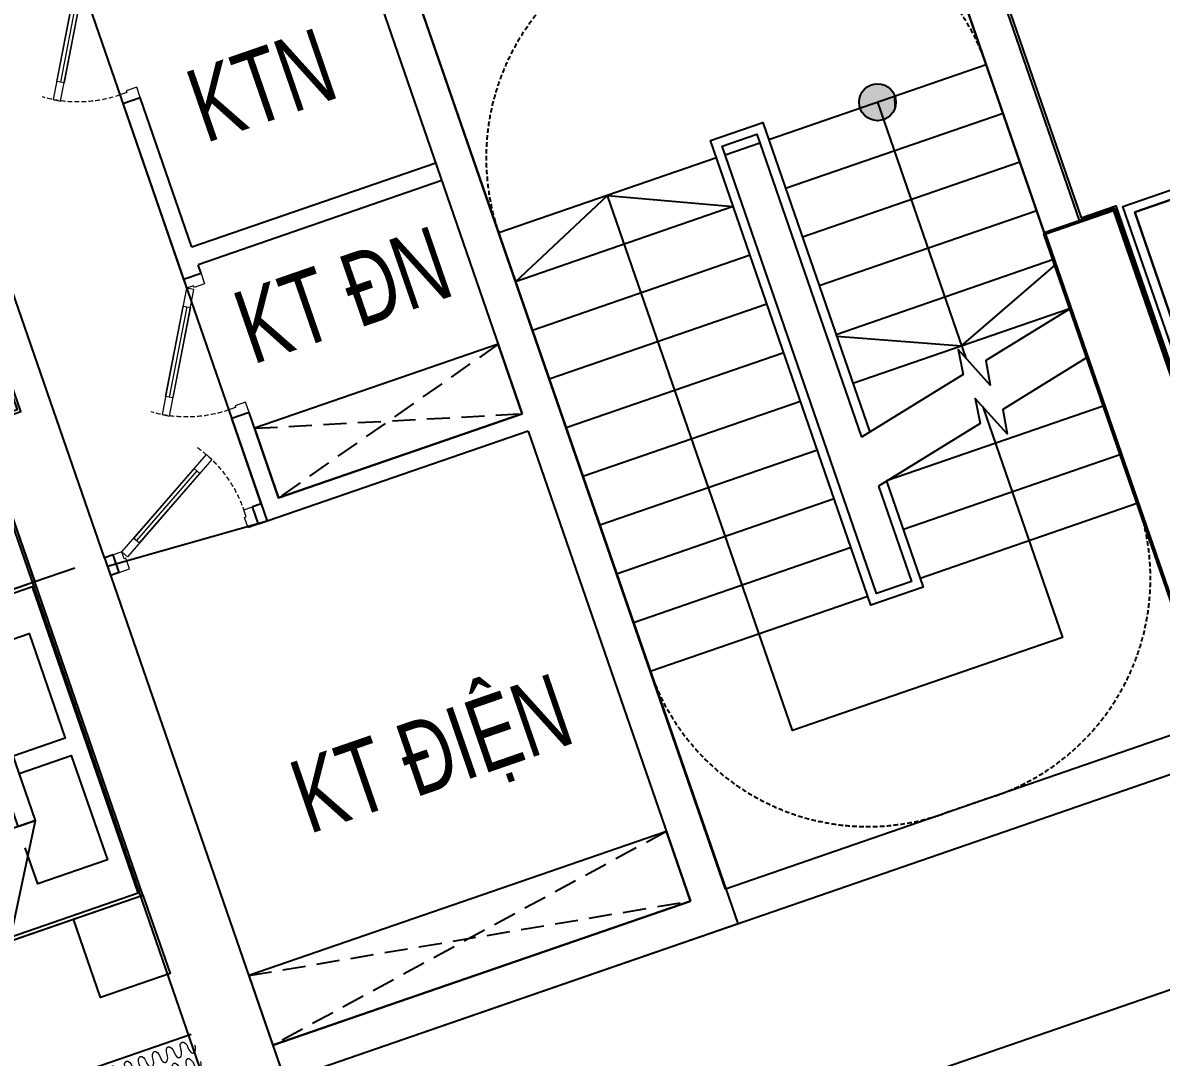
# Model space of a CAD drawing. Header units: millimetres. Extents: x -361702973 to 361248309, y -356458554 to 356543577.
# Drawn here: x -83358 to -77178, y 28556 to 34175 of the extents above; entities that cross this region are included whole.
import ezdxf
from ezdxf.enums import TextEntityAlignment as Align

# ---------------------------------------------------------------- set-up
doc = ezdxf.new("R2010")
doc.units = ezdxf.units.MM
doc.header["$LTSCALE"] = 100
doc.header["$MEASUREMENT"] = 0
for name, pattern in [('220126_HDN_HBA typical plan$0$HIDDEN', [0.375, 0.25, -0.125]), ('ACAD_ISO03W100', [30, 12, -18]), ('Xref_ST_MBDV Cot vach 30.7.2022$0$HIDDEN', [0.375, 0.25, -0.125])]:
    doc.linetypes.add(name, pattern=pattern)
for name, color, linetype in [('A-_FURN----_E-_N', 251, 'Continuous'), ('A-ANNO-ROOM', 50, 'Continuous'), ('dien tich thong thuy', 3, 'Continuous'), ('IDEA - dim', 251, 'Continuous'), ('KT-Net manh', 139, 'Continuous'), ('KT-Tuong', 1, 'Continuous'), ('truc ky thua', 50, 'Continuous'), ('Xref_ST_MBDV Cot vach 30.7.2022$0$A-FLOR-STRS-ARROW', 8, 'Continuous'), ('Xref_ST_MBDV Cot vach 30.7.2022$0$IDEA - dim', 251, 'Continuous'), ('Xref_ST_MBDV Cot vach 30.7.2022$0$KT-Khuat', 9, 'Xref_ST_MBDV Cot vach 30.7.2022$0$HIDDEN'), ('Xref_ST_MBDV Cot vach 30.7.2022$0$KT-Net manh', 139, 'Continuous'), ('Xref_ST_MBDV Cot vach 30.7.2022$0$KT-Text', 7, 'Continuous'), ('Xref_ST_MBDV Cot vach 30.7.2022$0$KT-Thay', 7, 'Continuous')]:
    doc.layers.add(name, color=color, linetype=linetype)
for name, color, linetype, lineweight in [('CIC36 net manh', 8, 'Continuous', 9), ('KT-Net cot vach', 2, 'Continuous', 50), ('Xref_ST_MBDV Cot vach 30.7.2022$0$CUA', 37, 'Continuous', 13)]:
    doc.layers.add(name, color=color, linetype=linetype, lineweight=lineweight)
doc.styles.add('220126_HDN_HBA typical plan$0$211210_HDN_HBA_TYPICAL PLAN CORE OPT 1$0$HBA-Text', font='GOTHIC.TTF')
doc.styles.add('Xref_ST_MBDV Cot vach 30.7.2022$0$Arial', font='arial.ttf', dxfattribs={"width": 0.7})

# ---------------------------------------------------------------- blocks, each defined once
blk = doc.blocks.new('13')
at = {"layer": 'IDEA - dim'}
for points in [[(-6649.99999999861, -748.0050340648158), (-6649.999999999534, -300.0000000018117), (-7449.999999999083, -300.0000000018408), (-7449.999999999083, -250.0000000018408), (-6599.999999999549, -250.0000000018408), (-6599.999999999069, -748.0050340667149)], [(-6649.999999999534, -300.0000000018117), (-6649.999999998618, -900.0000000018481), (-7449.999999999534, -900.0000000037035), (-7449.999999999083, -300.0000000018408)]]:
    blk.add_lwpolyline(points, close=True, dxfattribs=at)
at = {"layer": 'KT-Net cot vach'}
blk.add_lwpolyline([(-9600.000000000007, -200.0000000018335), (-9600.000000000015, 199.9999999962674), (-6600.000000000015, 199.9999999981737), (-6599.999999999083, -200.0000000018408)], close=True, dxfattribs=at)
at = {"layer": 'KT-Tuong'}
blk.add_lwpolyline([(-3200.000000000917, -2.10275175049901e-09), (-6600.000000000364, -5.369656719267368e-09), (-6600, 199.9999999946667), (-3199.999999999622, 199.9999999996944)], dxfattribs=at)
blk = doc.blocks.new('*U150')
for points in [[(482.6951045578201, -398.9039813853606), (464.6170375002125, -396.4493711387506), (464.3337632049024, -466.3349522090732)], [(396.7561588253833, -484.1490495130481), (464.3337632049024, -466.3349522090732), (394.4481821902239, -466.0516779393653)]]:
    blk.add_hatch(color=256).paths.add_polyline_path(points)
blk.add_line((464.3337632049024, -466.3349522090732), (416.9273155568029, -418.7598943406972))
for points in [[(482.6951045578201, -398.9039813853606), (464.6170375002125, -396.4493711387506), (464.3337632049024, -466.3349522090732)], [(396.7561588253833, -484.1490495130481), (464.3337632049024, -466.3349522090732), (394.4481821902239, -466.0516779393653)]]:
    blk.add_lwpolyline(points, close=True)
for centre in [(16.76743755071067, -17.17677016190672), (85.71403000141326, -87.65612936302188), (155.3043908096025, -157.4940017787478), (224.8947516177918, -227.3318741944736), (294.485112425981, -297.1697466101995), (364.0754732341703, -367.0076190259254)]:
    blk.add_ellipse(centre, major_axis=(34.52187991841241, 31.95056764796491), ratio=0.5238875827070036, start_param=4.731720461219403, end_param=7.873313114809197)
at = {"extrusion": (0, 0, -1)}
for centre in [(51.5728287498025, -52.1059534814385), (120.5194212005051, -122.5853126825537), (190.1097820086943, -192.4231850982796), (259.7001428168836, -262.2610575140054), (329.2905036250728, -332.0989299297313), (398.8808644332621, -401.9368023454572)]:
    blk.add_ellipse(centre, major_axis=(-32.07293168385898, -34.4082260416161), ratio=0.5238875826554585, start_param=4.731720461217387, end_param=7.87331311480718, dxfattribs=at)
blk = doc.blocks.new('*U149')
at = {"layer": 'A-_FURN----_E-_N', "linetype": 'Continuous'}
for points in [[(-899.9999999999709, 600), (-899.9999999999709, 1000), (-1349.999999999971, 1000), (-1349.999999999971, 600)], [(-900.0000000000291, -1000), (-900.0000000000291, 1000), (900.0000000000291, 1000), (900.0000000000291, -1000)], [(1350.000000000029, 600), (1350.000000000029, 1000), (900.0000000000291, 1000), (900.0000000000291, 600)], [(-880.0000000000291, -980), (-880.0000000000291, 980), (880.0000000000291, 980), (880.0000000000291, -980)]]:
    blk.add_lwpolyline(points, close=True, dxfattribs=at)
at = {"layer": 'A-_FURN----_E-_N', "linetype": '220126_HDN_HBA typical plan$0$HIDDEN', "ltscale": 500}
blk.add_lwpolyline([(-900.0000000000291, -1000), (-900.0000000000291, 1000), (900.0000000000291, 1000), (900.0000000000291, -1000)], close=True, dxfattribs=at)
at = {"layer": 'A-_FURN----_E-_N', "linetype": 'Continuous'}
for points in [[(-54.9999999999709, 580), (-54.9999999999709, 880), (-655.605454891891, 880), (-655.605454891891, 480), (-448.1151331290312, 480)], [(645.6054548844986, 580), (645.6054548844986, 880), (45.0000000000291, 880), (45.0000000000291, 580)], [(-880.0000000000291, 248.6659454330802), (-326.2632651105232, 580), (880.0000000000291, 580), (880.0000000000291, 480), (-326.2632651105232, 480), (-326.2632651105232, 580), (-326.2632651105232, 248.6659454330802), (-880.0000000000291, 248.6659454330802)]]:
    blk.add_lwpolyline(points, dxfattribs=at)
blk = doc.blocks.new('9')
at = {"layer": 'KT-Net manh', "linetype": 'ACAD_ISO03W100', "ltscale": 4}
blk.add_line((-9199.999999999513, -5600.938150433794), (-9199.999999998574, -2974.999999996289), dxfattribs=at)
at = {"layer": 'KT-Tuong'}
blk.add_lwpolyline([(-6600.00000000788, -5830.000000001819), (-6600.000000007873, -5599.999999986903), (-5700, -5599.999999986961), (-5699.999999999971, -5830.000000001848), (-3000.000000003682, -5830.000000001863)], dxfattribs=at)
at = {"layer": 'CIC36 net manh', "color": 8, "xscale": 0.8100000000112605, "yscale": 0.8100000000112605, "zscale": 0.8100000000112605, "rotation": 135.1232012039649}
for p in [(-9356.29028532793, -5600.65075280334), (-9261.336658841923, -5600.433038469419)]:
    blk.add_blockref('*U150', p, dxfattribs=at)
at = {"layer": 'IDEA - dim', "xscale": -1, "rotation": 180}
blk.add_blockref('*U149', (-7500.000000000422, -4599.999999998152), dxfattribs=at)
blk = doc.blocks.new('A$C418F5BC8')
at = {"layer": 'A-ANNO-ROOM', "insert": (648.1133449638728, 1090.790118377889), "char_height": 600, "attachment_point": 2, "rotation": 50.44882673977027, "style": '220126_HDN_HBA typical plan$0$211210_HDN_HBA_TYPICAL PLAN CORE OPT 1$0$HBA-Text'}
blk.add_mtext_dynamic_manual_height_columns('SL-S', width=722857412.8743668, gutter_width=9765.624999999996, heights=[0], dxfattribs=at)
blk = doc.blocks.new('A$C1AAC5519')
at = {"layer": 'A-ANNO-ROOM', "insert": (772.955269176513, 1216.574747113511), "char_height": 600, "attachment_point": 2, "rotation": 50.44882673977027, "style": '220126_HDN_HBA typical plan$0$211210_HDN_HBA_TYPICAL PLAN CORE OPT 1$0$HBA-Text'}
blk.add_mtext_dynamic_manual_height_columns('1-BR', width=722857412.8743668, gutter_width=9765.624999999996, heights=[0], dxfattribs=at)
blk = doc.blocks.new('A$C2A6C5140')
at = {"layer": 'A-ANNO-ROOM', "insert": (731.4497625969816, 1190.0169191678, 0.0003277973379295924), "char_height": 600, "attachment_point": 2, "rotation": 50.44882673977027, "style": '220126_HDN_HBA typical plan$0$211210_HDN_HBA_TYPICAL PLAN CORE OPT 1$0$HBA-Text'}
blk.add_mtext_dynamic_manual_height_columns('2-BR', width=722857412.8743668, gutter_width=9765.624999999996, heights=[0], dxfattribs=at)
blk = doc.blocks.new('A$C5388591E')
at = {"layer": 'A-ANNO-ROOM', "insert": (894.3001998505497, 842.1987865094561, 0.0004622000541105721), "char_height": 600, "attachment_point": 2, "rotation": 1.4064704596368105, "style": '220126_HDN_HBA typical plan$0$211210_HDN_HBA_TYPICAL PLAN CORE OPT 1$0$HBA-Text'}
blk.add_mtext_dynamic_manual_height_columns('3-BR', width=722857412.8743668, gutter_width=9765.624999999996, heights=[0], dxfattribs=at)
blk = doc.blocks.new('A$C21AF0CCA')
at = {"layer": 'A-ANNO-ROOM', "insert": (1197.56892258345, 814.6835720778872), "char_height": 600, "attachment_point": 2, "rotation": 0.10542954816276216, "style": '220126_HDN_HBA typical plan$0$211210_HDN_HBA_TYPICAL PLAN CORE OPT 1$0$HBA-Text'}
blk.add_mtext_dynamic_manual_height_columns('1-BR+', width=722857412.8743668, gutter_width=9765.624999999996, heights=[0], dxfattribs=at)
blk = doc.blocks.new('*U308')
blk.add_line((-146.6025403784438, -32.67949192431111), (-579.615242271595, -282.6794919248491))
for points in [[(-800.0000000010757, 99.99999998255906), (-740.0000000010757, 99.99999998255902), (-740.0000000010757, 40.00000000000009), (-750.0000000010757, 40.0000000000001), (-750.0000000010757, 1.012523398457337e-13), (-800.0000000010757, 8.70414851305317e-14)], [(2.66100453930543e-14, 99.99999998255892), (-59.99999999999997, 99.9999999825589), (-59.99999999999999, 40.00000000000001), (-49.99999999999999, 40.00000000000001), (-50, 1.4210854715202e-14), (0, 0)], [(-50, 1.4210854715202e-14), (-656.2177826500392, -350.0000000005377), (-676.2177826500392, -315.3589838491602), (-69.99999999999999, 34.64101615137771)], [(-136.6025403784438, -49.99999999999996), (-156.6025403784438, -15.35898384862251), (-589.615242271595, -265.3589838491602), (-569.615242271595, -300.0000000005377)]]:
    blk.add_lwpolyline(points, close=True)
at = {"linetype": 'Xref_ST_MBDV Cot vach 30.7.2022$0$HIDDEN'}
blk.add_arc((-50, 1.4210854715202e-14), 700.0000000010757, 180, 215.0495310735241, dxfattribs=at)
blk = doc.blocks.new('*U309')
blk.add_line((-146.6025403784438, 32.67949192431115), (-579.6152421620061, 282.679491861578))
for points in [[(-50, 0), (-656.2177825404503, 349.9999999372666), (-676.2177825404503, 315.3589837858892), (-70, -34.6410161513777)], [(-136.6025403784438, 50), (-156.6025403784438, 15.35898384862256), (-589.6152421620061, 265.3589837858892), (-569.6152421620061, 299.9999999372666)], [(-799.9999998745334, -99.99999998255885), (-739.9999998745334, -99.99999998255882), (-739.9999998745334, -39.9999999999999), (-749.9999998745334, -39.9999999999999), (-749.9999998745334, 9.947598298858415e-14), (-799.9999998745334, 1.278976924189882e-13)], [(0, -99.99999998255892), (-60, -99.99999998255889), (-60, -40), (-50, -40), (-50, 0), (0, 0)]]:
    blk.add_lwpolyline(points, close=True)
at = {"linetype": 'Xref_ST_MBDV Cot vach 30.7.2022$0$HIDDEN'}
blk.add_arc((-50, 0), 699.9999998745334, 144.9504689264755, 180, dxfattribs=at)
blk = doc.blocks.new('*U310')
blk.add_line((-146.6025403784438, -32.67949192431111), (-579.6152422724559, -282.6794919253461))
for points in [[(-800.0000000020698, 99.99999998255906), (-740.0000000020698, 99.99999998255902), (-740.0000000020698, 40.00000000000009), (-750.0000000020698, 40.0000000000001), (-750.0000000020698, 1.012523398458573e-13), (-800.0000000020698, 8.70414851306553e-14)], [(2.66100453930543e-14, 99.99999998255892), (-59.99999999999997, 99.9999999825589), (-59.99999999999999, 40.00000000000001), (-49.99999999999999, 40.00000000000001), (-50, 1.4210854715202e-14), (0, 0)], [(-50, 1.4210854715202e-14), (-656.2177826509002, -350.0000000010347), (-676.2177826509002, -315.3589838496572), (-69.99999999999999, 34.64101615137771)], [(-136.6025403784438, -49.99999999999996), (-156.6025403784438, -15.35898384862251), (-589.6152422724559, -265.3589838496572), (-569.6152422724559, -300.0000000010347)]]:
    blk.add_lwpolyline(points, close=True)
at = {"linetype": 'Xref_ST_MBDV Cot vach 30.7.2022$0$HIDDEN'}
blk.add_arc((-50, 1.4210854715202e-14), 700.0000000020698, 180, 215.0495310735241, dxfattribs=at)

msp = doc.modelspace()

# ---------------------------------------------------------------- hatches: boundary and pattern name
at = {"layer": 'Xref_ST_MBDV Cot vach 30.7.2022$0$KT-Net manh'}
h = msp.add_hatch(color=256, dxfattribs=at)
edge = h.paths.add_edge_path(flags=0)
edge.add_arc((-78717.90461498994, 33743.02158805277), 99.99999999995354, 199.0471379550291, 559.0471379550288)
h = msp.add_hatch(color=256, dxfattribs=at)
edge = h.paths.add_edge_path(flags=0)
edge.add_arc((-78717.90445842544, 33743.02155698644), 99.99999999995354, 199.047137142151, 559.0471371421509)
for points in [[(-78719.73211378983, 33843.00488788757), (-78778.15180171811, 33822.83559994111), (-78813.55911210651, 33772.18007220788), (-78812.42965571478, 33710.38699462012), (-78775.19484658129, 33661.05922248936), (-78716.07711623353, 33643.03828819573), (-78657.65742837393, 33663.20757612397), (-78622.25011797162, 33713.86310385147), (-78623.37957443454, 33775.65618142256), (-78660.61438358505, 33824.98395354563)], [(-78719.73195565553, 33843.00485689956), (-78778.15164386103, 33822.8355697974), (-78813.55895492533, 33772.18004258789), (-78812.42949945631, 33710.3869649515), (-78775.19469098997, 33661.0591923148), (-78716.07696094364, 33643.03825716604), (-78657.65727276308, 33663.2075442661), (-78622.24996171461, 33713.86307147006), (-78623.37941731926, 33775.65614904862), (-78660.61422566883, 33824.98392173502)]]:
    msp.add_hatch(color=256, dxfattribs=at).paths.add_polyline_path(points, flags=0)

# ---------------------------------------------------------------- linework, layer by layer
msp.add_line((-70845.11942832472, 31089.78210990239), (-93639.68457114697, 23225.4599298274))
at = {"layer": 'dien tich thong thuy'}
for points, elevation in [([(-73003.4279185122, 37154.7061657037), (-73737.70627031452, 39281.51958066844), (-73846.41006708196, 39243.98979824223), (-74445.25485621826, 40978.52429444624), (-77058.87223061608, 40076.17778658196), (-77975.76512506163, 39759.622230455), (-78661.07167011015, 39523.02142812963), (-77672.2434900597, 36658.91269702215), (-78712.01894714273, 36299.93216610809), (-77612.29070120328, 33114.60502577415), (-77423.20255302126, 33179.68563014255), (-76509.41457057533, 30533.00630185024), (-74009.22711623827, 31396.19134208271), (-73886.34456337149, 31438.61631351093), (-71433.41975811103, 32285.48401259984), (-72836.77762704394, 36350.26453867387), (-72728.01160180541, 36387.6140735937), (-72993.97541444705, 37157.96962504456)], 1.548779766640648e-10), ([(-83859.62883820188, 33406.62311041308), (-83850.17633408375, 33409.88656977218), (-83388.3968372956, 32072.35724435584), (-83605.80443083851, 31997.2976795018), (-82398.32447488025, 28499.87117477597), (-84851.24927981912, 27653.00347582463), (-84974.1318326832, 27610.57850438842), (-87474.31915850613, 26747.39350850906), (-88388.15812611909, 29394.29841947944), (-88496.7996941142, 29356.58839424761), (-89475.82937300841, 32192.31608477532), (-89367.12557622815, 32229.84586720529), (-90187.8856008004, 34607.15063985436), (-88902.34504751395, 35050.98111035179), (-89191.16119921795, 35887.52772023965), (-85920.59479219584, 37016.68465232274), (-85280.95676130576, 35163.99385529008), (-84770.52154203945, 35340.22065961331), (-84483.40340520874, 34508.59229472646), (-84265.93358284251, 34583.4716168048)], 5.460151078797131e-05)]:
    msp.add_lwpolyline(points, close=True, dxfattribs=dict(at, elevation=elevation))
at = {"layer": 'truc ky thua', "elevation": 4.469598132449163e-10}
msp.add_lwpolyline([(-81893.19004641564, 36275.42833753551), (-83500.11573768144, 35720.64024953011), (-82031.55903463287, 31467.01342156364), (-82898.60169750225, 31220.56460107272), (-81935.9434442842, 28432.2562142218), (-79474.2198523858, 29281.95987044426)], close=True, dxfattribs=at)
at = {"layer": 'Xref_ST_MBDV Cot vach 30.7.2022$0$A-FLOR-STRS-ARROW'}
for points, elevation in [([(-77670.20235994447, 32623.65951094331), (-78129.46009237191, 32340.31092326486), (-78106.3639124044, 32206.69510418994), (-78279.3153883251, 32399.32139820699), (-78252.32210758486, 32264.50865360381), (-78804.03177351353, 31924.13117858864)], 7.821410353136268e-08), ([(-77578.53038486332, 32358.13461027603), (-78037.78811729077, 32074.78602259757), (-78014.69193732325, 31941.17020352266), (-78187.64341324393, 32133.7964975397), (-78160.65013250371, 31998.9837529365), (-78712.35980148078, 31658.60627604063)], 4.473347512082084e-08)]:
    msp.add_lwpolyline(points, dxfattribs=dict(at, elevation=elevation))
at = {"layer": 'Xref_ST_MBDV Cot vach 30.7.2022$0$IDEA - dim', "color": 1}
for p, q in [((-81706.94230349912, 35123.12118305833), (-80646.31801829027, 32051.0573633259)), ((-82914.91899417088, 31267.82712141718), (-84089.76435661822, 34670.72858404106)), ((-82814.78927593646, 33735.61439542463), (-82720.26423527248, 33768.24898883615)), ((-82439.60673266239, 32955.333641139), (-82720.26423530653, 33768.24898882437)), ((-82814.78927597147, 33735.61439541252), (-82485.17988321182, 32780.91148672572)), ((-81116.25616345025, 33412.21794890166), (-82439.60673269027, 32955.33364112939)), ((-81083.62157003625, 33317.69290823674), (-82406.9721392503, 32860.80860047341)), ((-82390.65484254429, 32813.54608014063), (-82406.97213925031, 32860.80860047341)), ((-82390.65484254429, 32813.54608014063), (-82485.17988320855, 32780.91148672685)), ((-82129.57809524778, 32057.345754816), (-82224.10313589654, 32024.71116140757)), ((-82064.19362819362, 31561.53846214068), (-82224.10313591338, 32024.71116140393)), ((-81969.66858752882, 31594.17305555505), (-82129.5780952478, 32057.34575481599)), ((-80646.31801828835, 32051.05736332605), (-81969.66858752837, 31594.17305555378)), ((-80646.31801828866, 32051.05736332695), (-81969.66858752868, 31594.17305555469)), ((-80613.68342487837, 31956.53232266026), (-82078.82155511426, 31450.69612476884)), ((-80613.68342488044, 31956.53232266055), (-79732.54940199453, 29404.35622276392)), ((-82064.19362819362, 31561.53846214067), (-82111.45614852606, 31545.22116543368)), ((-82078.82155511458, 31450.69612476977), (-82111.45614852606, 31545.22116543368)), ((-82835.02188043922, 31189.6193774733), (-82867.6564738507, 31284.1444181372)), ((-82914.91899420574, 31267.82712140415), (-82882.28440079463, 31173.30208074072))]:
    msp.add_line(p, q, dxfattribs=at)
at = {"layer": 'Xref_ST_MBDV Cot vach 30.7.2022$0$IDEA - dim', "color": 1, "elevation": 4.469598132449163e-10}
for points in [[(-78731.09289229891, 36309.21573318061), (-77621.51671627251, 33095.3643506011)], [(-79732.54940199439, 29404.35622276348), (-82001.15037781274, 28621.12598089149), (-81935.88119099519, 28432.07589959059), (-76831.52899521179, 30194.34394383695), (-76896.798182036, 30383.39402516856), (-79543.49932065708, 29469.62540959261), (-81893.19004641566, 36275.4283375355), (-83358.32817668299, 35769.59213963084)], [(-78920.14297362947, 36243.94654635471), (-76896.79818204674, 30383.39402516535)], [(-82867.6564738507, 31284.1444181372), (-82914.91899417446, 31267.82712143325)], [(-82835.02188043922, 31189.6193774733), (-82882.28440079463, 31173.30208074072)]]:
    msp.add_lwpolyline(points, dxfattribs=at)
at = {"layer": 'Xref_ST_MBDV Cot vach 30.7.2022$0$KT-Khuat', "linetype": 'Xref_ST_MBDV Cot vach 30.7.2022$0$HIDDEN', "ltscale": 5}
for p, q in [((-80776.85639194137, 32429.15752597776), (-81969.66858752837, 31594.17305555381)), ((-80776.85639194168, 32429.15752597866), (-81969.66858752868, 31594.1730555547)), ((-82100.20696127825, 31972.27321816786), (-80646.31801828547, 32051.05736331761)), ((-82100.20696127856, 31972.27321816875), (-80646.31801828578, 32051.0573633185)), ((-79863.08777565029, 29782.45638542363), (-82001.15037781268, 28621.12598089152)), ((-82131.68875156256, 28999.2261435056), (-79732.54940199439, 29404.35622276348))]:
    msp.add_line(p, q, dxfattribs=at)
at = {"layer": 'Xref_ST_MBDV Cot vach 30.7.2022$0$KT-Net manh'}
for p, q in [((-78622.2501177009, 33713.86310397781, 6.893487826084664e-08), (-78623.37957405136, 33775.65618158848, 7.182636639852935e-08)), ((-78622.24996139668, 33713.86307161377, 9.18679819364661e-08), (-78623.379416915, 33775.65614922196, 9.475932018103006e-08))]:
    msp.add_line(p, q, dxfattribs=at)
at = {"layer": 'Xref_ST_MBDV Cot vach 30.7.2022$0$KT-Net manh', "linetype": 'Xref_ST_MBDV Cot vach 30.7.2022$0$HIDDEN'}
for points, elevation in [([(-78127.1223536855, 33946.98805825657, 0.4141313066799707), (-79716.35522074433, 34720.70929689382), (-80000.45552246112, 34622.62419934091, 0.4141313427087546), (-80773.82349231857, 33033.21944270955, 1.000029217103996)], 9.431659859240622e-08), ([(-77304.73059969046, 31564.95703348704, -0.4141313066799707), (-78078.09863143961, 29975.55225548777), (-78362.19893315644, 29877.46715793488, -0.4141313427087546), (-79951.43173832365, 30651.1884179402, -1.000029217103996)], 4.469598132449163e-10)]:
    msp.add_lwpolyline(points, format="xyb", dxfattribs=dict(at, elevation=elevation))
at = {"layer": 'Xref_ST_MBDV Cot vach 30.7.2022$0$KT-Net manh'}
for points, elevation in [([(-78717.90448462247, 33743.02163308067), (-78238.17509115816, 32353.50101456561)], 9.469670826863051e-08), ([(-80682.44663085608, 32768.54932881059), (-80183.04198859484, 33237.18565135106), (-79500.88362668065, 33176.48174496301)], 8.819224602702521e-08), ([(-78146.50311604014, 32087.97611385726), (-77934.6742426664, 31474.42065705257), (-77902.03964925808, 31379.89561638565), (-77714.40492116165, 30836.41771620899), (-79179.54180311516, 30330.58194925537), (-80183.0419903406, 33237.1856564077)], 9.469670826863051e-08), ([(-78940.18640194635, 32471.71031760183), (-78261.01955841744, 32419.67127727286), (-77751.78392645775, 32859.96401458856)], 6.275692808250481e-08)]:
    msp.add_lwpolyline(points, dxfattribs=dict(at, elevation=elevation))
for centre in [(-78717.90461493828, 33743.02158807291, 7.17636781992797e-08), (-78717.90445836057, 33743.02155701394, 9.469670826863051e-08)]:
    msp.add_circle(centre, 99.9999999999528, dxfattribs=at)
at = {"layer": 'Xref_ST_MBDV Cot vach 30.7.2022$0$KT-Thay', "extrusion": (-1.212119764358097e-08, -4.224228194880014e-09, 1)}
for p, q in [((-78127.12235357825, 33946.9880583013, 9.431657903802044e-08), (-79308.6853630016, 33539.05564034038, 1.178190976982046e-07)), ((-78035.74549203832, 33682.31794443322, 8.388662380108472e-08), (-79217.30850459717, 33274.38552538343, 1.073891391288651e-07)), ((-79592.260484898, 33441.15185998328, 1.072451073840008e-07), (-80773.82349229165, 33033.21944271884, 9.431659859269082e-08)), ((-77944.36863050004, 33417.64783056432, 7.345666522328842e-08), (-79125.93164619486, 33009.71541043784, 9.695918401054105e-08)), ((-79500.88362668065, 33176.48174496301, 9.681514976333823e-08), (-80682.44663085608, 32768.54932881059, 8.388663197098177e-08)), ((-77852.99176887615, 33152.97771672704, 6.302671139755024e-08), (-79034.55478779296, 32745.04529548791, 8.652922190193196e-08)), ((-79409.5067682463, 32911.81163001634, 8.638519871944598e-08), (-80591.06976920812, 32503.87921498349, 7.345667929861786e-08)), ((-77761.61490741943, 32888.30760282621, 5.259675172384238e-08), (-78943.17792938778, 32480.37518053444, 7.609925988678109e-08)), ((-79318.12990976701, 32647.14151509339, 7.595524096586017e-08), (-80499.69290764531, 32239.20910112344, 6.302672106928414e-08)), ((-77670.23804587754, 32623.63748895266, 4.216680714526453e-08), (-78851.80107095733, 32215.70506559307, 6.566930394771604e-08)), ((-79226.75305147015, 32382.47140010528, 6.552528211332704e-08), (-80408.31604621586, 31974.53898721581, 5.259676622721484e-08)), ((-79135.37619304142, 32117.8012851633, 5.509531585309099e-08), (-80316.93918458794, 31709.86887337841, 4.216680702318337e-08)), ((-77487.4843227975, 32094.2972612161, 2.130687589591105e-08), (-78669.04735417658, 31686.36483568017, 4.480938766685775e-08)), ((-79043.99933456077, 31853.13117024206, 4.466536552000169e-08), (-80225.56232302691, 31445.19875951778, 3.173684877021404e-08)), ((-77396.1074612586, 31829.62714734543, 1.08769173044538e-08), (-78577.67049577477, 31421.69472073045, 3.437942557212644e-08)), ((-78952.62247615843, 31588.46105528536, 3.423540354041265e-08), (-80134.18546151309, 31180.52864563977, 2.130687636840635e-08)), ((-77304.73059969046, 31564.95703348704), (-78486.29363729217, 31157.02460580942, 2.394946112164065e-08)), ((-78861.24561786075, 31323.7909403005, 2.380544782035643e-08), (-80042.80859996963, 30915.85853177294, 1.087693117118274e-08)), ((-78769.86875935312, 31059.12082538678, 1.337548267771598e-08), (-79951.43173832365, 30651.1884179402))]:
    msp.add_line(p, q, dxfattribs=at)
at = {"layer": 'Xref_ST_MBDV Cot vach 30.7.2022$0$KT-Thay'}
msp.add_line((-79544.99796453567, 33457.46915605367, -9.215979315077626e-09), (-79355.9478824393, 33522.73834048945, -9.215979315077626e-09), dxfattribs=at)
for points, elevation in [([(-78668.75222113903, 31685.50998827349), (-78469.97634259576, 31109.76208403899), (-78753.55146593408, 31011.85830783157), (-79624.89471360436, 33535.67584727958), (-79341.31959021871, 33633.57962349278), (-78760.42419317778, 31951.0348908178)], -1.169671614999798e-08), ([(-78712.35980148078, 31658.60627604063), (-78533.55615929893, 31140.70730852874), (-78722.60624158726, 31075.43812436922), (-79561.31489683344, 33504.73062281046), (-79372.26481463152, 33569.99980693491), (-78804.03177351353, 31924.13117858864)], -9.215979315077626e-09)]:
    msp.add_lwpolyline(points, dxfattribs=dict(at, elevation=elevation))
at = {"layer": 'Xref_ST_MBDV Cot vach 30.7.2022$0$KT-Thay', "elevation": 4.469598132449163e-10}
for points in [[(-80646.31801828559, 32051.05736331805), (-80776.85639194137, 32429.15752597776), (-82100.20696127825, 31972.27321816786), (-81969.6685875284, 31594.17305555378)], [(-80646.31801828589, 32051.05736331894), (-80776.85639194168, 32429.15752597866), (-82100.20696127856, 31972.27321816875), (-81969.66858752871, 31594.17305555467)], [(-79732.5494019945, 29404.35622276392), (-79863.08777565029, 29782.45638542363), (-82131.68875156256, 28999.22614350557), (-82001.15037781271, 28621.12598089152)]]:
    msp.add_lwpolyline(points, close=True, dxfattribs=at)

# ---------------------------------------------------------------- block references
at = {"layer": 'A-ANNO-ROOM'}
for p in [(-193366.6029767873, 192837.9996409905, 5.460855537377236e-05), (-194725.1126339572, 187914.7636662904, 5.460855537377236e-05), (-204628.500881133, 156603.4286092457, 5.461079910308954e-05), (-263479.6090599558, 50485.12915140932, 5.460850030168077e-05), (-269121.1781233152, 49296.5544193383, 5.460850030168077e-05), (-249390.2929153891, 45734.43883928895, 5.460850030168077e-05), (-231828.0778406897, 44407.82273046864, 5.460832008522107e-05), (-260545.3674363113, 42210.52099001262, 5.460850030168077e-05), (-266005.9544405445, 40714.37009385967, 5.460850030168077e-05), (-231175.8712175231, 40645.45605562796, 5.460850030168077e-05), (-228303.7210763374, 35687.765146195, 5.460832008522128e-05)]:
    msp.add_blockref('A$C21AF0CCA', p, dxfattribs=at)
at = {"layer": 'dien tich thong thuy'}
for name, p, rotation in [('A$C2A6C5140', (-235738.0721845079, 62244.32288491951, 3.214423980650787e-05), 310.9576437198666), ('A$C2A6C5140', (-226971.972951604, 58672.53392838872, 1.895367564819208e-05), 310.9576437198666), ('A$C2A6C5140', (-182858.1837168724, 33888.05154022964, 0.000178988243818107), 310.9576437198666), ('A$C2A6C5140', (-180585.3237963979, 23151.33387848926, 0.000178988243818107), 310.9576437198666), ('A$C2A6C5140', (-203396.9752949114, 23120.58807031136, 0.0001030398263186841), 310.9576437198666), ('A$C2A6C5140', (-196571.0380073554, 22922.69606213347, 0.000178988243818107), 310.9576437198666), ('A$C418F5BC8', (-247792.2532073302, 59981.48598654423, -1.001597833679712e-05), 309.6632197063607), ('A$C418F5BC8', (-251962.2979944813, 57974.75306764379, -1.001597833679712e-05), 309.6632197063607), ('A$C418F5BC8', (-255726.2573242666, 56926.2422651329, -1.001597833679712e-05), 309.6632197063607), ('A$C418F5BC8', (-259675.3290057395, 55322.63898630807, -1.001597833679712e-05), 309.6632197063607), ('A$C1AAC5519', (-244712.9849651629, 48430.23954045825, 0.0003723829774320968), 309.6566028083925), ('A$C1AAC5519', (-223357.5065853495, 48059.78935259463, 0.0005547181599990354), 309.6566028083925), ('A$C1AAC5519', (-221487.8086388012, 45005.57789840109, 0.0003723828570649432), 309.6566028083925), ('A$C418F5BC8', (-197487.0809651244, 33411.4671110799, -1.001597833679712e-05), 309.6632197063607), ('A$C418F5BC8', (-193448.7475272998, 33349.36583146098, -1.001597833679712e-05), 309.6632197063607), ('A$C418F5BC8', (-201711.797739714, 33256.21495891846, -1.001597833679712e-05), 309.6632197063607), ('A$C418F5BC8', (-206278.2197520126, 33163.06303948996, -1.001597833679712e-05), 309.6632197063607), ('A$C1AAC5519', (-271599.8972878471, 39640.33326624559, 0.0003723828655667127), 309.6566028083925), ('A$C418F5BC8', (-226889.0124284044, 31090.29572592763, -1.001597833679712e-05), 309.6632197063607), ('A$C1AAC5519', (-217339.68294671, 23702.2762728755, -0.3423708923741385), 309.6566028083925), ('A$C1AAC5519', (-211634.5547104646, 23442.24319922904, 0.0003723828655667127), 309.6566028083925), ('A$C1AAC5519', (-187964.0545017801, 23164.08220845302, 0.0003723828655667127), 309.6566028083925)]:
    msp.add_blockref(name, p, dxfattribs=dict(at, rotation=rotation))
for name, p in [('A$C418F5BC8', (-197463.7292652081, 182913.4540568058, 9.919419487628366e-05)), ('A$C418F5BC8', (-200258.9907205751, 179138.6891211519, 4.458552763712727e-05)), ('A$C2A6C5140', (-188160.0390614129, 177105.642765429, 9.919419487628366e-05)), ('A$C418F5BC8', (-200994.9430359419, 174771.894767079, 4.458552763712727e-05)), ('A$C2A6C5140', (-234759.4766391878, 172444.9136382493, 4.458552763712727e-05)), ('A$C418F5BC8', (-200719.9128290097, 170423.8323274105, 4.458552763712727e-05)), ('A$C2A6C5140', (-190797.8283776039, 169517.5067573905, 9.919419487628366e-05)), ('A$C1AAC5519', (-230167.9898228928, 167012.0323451896, 0.0003723828655667197)), ('A$C418F5BC8', (-202290.0123814641, 165833.5958576689, 9.919419487628366e-05)), ('A$C1AAC5519', (-241412.7857485664, 165333.8017953324, 0.0003723828655667197)), ('A$C418F5BC8', (-226321.6487100684, 164849.0004456656, 4.458552763712727e-05)), ('A$C418F5BC8', (-223174.4637594427, 162010.1787619262, 0.05488942016446244)), ('A$C418F5BC8', (-203583.8919471729, 161846.927602817, 4.458552763712727e-05)), ('A$C418F5BC8', (-244807.1773967599, 161329.3218979316, 0.05488941081008353)), ('A$C2A6C5140', (-193344.5366901597, 160504.8948145737, 9.919419487628366e-05)), ('A$C418F5BC8', (-219934.1653648383, 159334.2093209107, 0.05488940151768119)), ('A$C1AAC5519', (-248428.8589248053, 157037.2006521042, 0.0003723828655667197)), ('A$C1AAC5519', (-252286.3459864925, 152336.1708680308, 0.02738517669695963)), ('A$C2A6C5140', (-195752.5445711951, 151816.0180695198, 4.458552763712727e-05)), ('A$C418F5BC8', (-228142.1604593961, 149140.0456224125, 0.05488939420954132)), ('A$C1AAC5519', (-255923.8224010994, 147682.0149176453, 0.0004269909932618908)), ('A$C418F5BC8', (-224737.6489350568, 146340.2200414557, 0.05488939420954583)), ('A$C2A6C5140', (-198038.3940573054, 144980.9671920894, 4.458552763712727e-05)), ('A$C418F5BC8', (-221724.5828443308, 144236.942033412, 4.458552763895914e-05)), ('A$C1AAC5519', (-260576.8913636276, 142107.7025675907, 0.027822102169103)), ('A$C418F5BC8', (-245667.6157152384, 140788.472051876, 9.916924510345083e-05)), ('A$C418F5BC8', (-263605.4986913943, 138503.2694156115, 0.05488941081008353)), ('A$C2A6C5140', (-199977.0465312221, 137220.1243192966, 9.919419487628366e-05)), ('A$C418F5BC8', (-247616.0924330471, 136995.8708936881, 4.458552763712727e-05)), ('A$C418F5BC8', (-266636.7078710849, 135433.6128811316, 4.458552763712727e-05)), ('A$C1AAC5519', (-268569.1861684484, 131058.0044733415, 0.0003723828655667197)), ('A$C418F5BC8', (-252583.1748971227, 130659.4905633791, 9.92039971646407e-05)), ('A$C418F5BC8', (-256446.2619547517, 127486.843743643, 4.458552763712727e-05)), ('A$C418F5BC8', (-258902.9768848096, 124459.8911733059, 0.05488941081005369)), ('A$C2A6C5140', (-265461.1614808204, 122023.7036381988, 0.02705737929207316)), ('A$C5388591E', (-193808.7999730141, 199941.1790572023, 4.458570785358675e-05)), ('A$C5388591E', (-210573.5526519337, 135718.1497136029, 9.91946273371655e-05)), ('A$C5388591E', (-276921.94039411, 49051.50231821807, -1.001579812033762e-05)), ('A$C5388591E', (-224277.5649896398, 23412.81915787171, 4.458552763712727e-05))]:
    msp.add_blockref(name, p, dxfattribs=at)
at = {"layer": 'IDEA - dim'}
for name, p, rotation in [('13', (-79775.39987110771, 39334.01703688089), 109.0471379536515), ('9', (-90740.30458750654, 35548.40419921836), 109.0471379533736)]:
    msp.add_blockref(name, p, dxfattribs=dict(at, rotation=rotation))
at = {"layer": 'Xref_ST_MBDV Cot vach 30.7.2022$0$CUA', "xscale": -1}
for name, p, rotation in [('*U308', (-83075.86602324592, 34491.8147207459), 289.0471379551669), ('*U310', (-82485.17988315462, 32780.91148674766), 289.0471379551669), ('*U309', (-82867.65647377516, 31284.14441830284), 19.04713795517584)]:
    msp.add_blockref(name, p, dxfattribs=dict(at, rotation=rotation))

# ---------------------------------------------------------------- texts
at = {"layer": 'Xref_ST_MBDV Cot vach 30.7.2022$0$KT-Text', "extrusion": (-7.739907763181748e-08, -2.607391052886701e-08, 0.9999999999999968), "style": 'Xref_ST_MBDV Cot vach 30.7.2022$0$Arial', "width": 0.7}
for s, p in [('KTN', (-81996.81862056452, 33647.34714751125, 0.00545012119612995)), ('KT ĐN', (-81555.81862056452, 32507.84714751123, 0.005445699423941961)), ('KT ĐIỆN', (-81075.32556268947, 30018.18684441353, 0.005473424884444187))]:
    msp.add_text(s, height=400, rotation=19.04713795363252, dxfattribs=at).set_placement(p, align=Align.CENTER)

doc.saveas('drawing.dxf')
